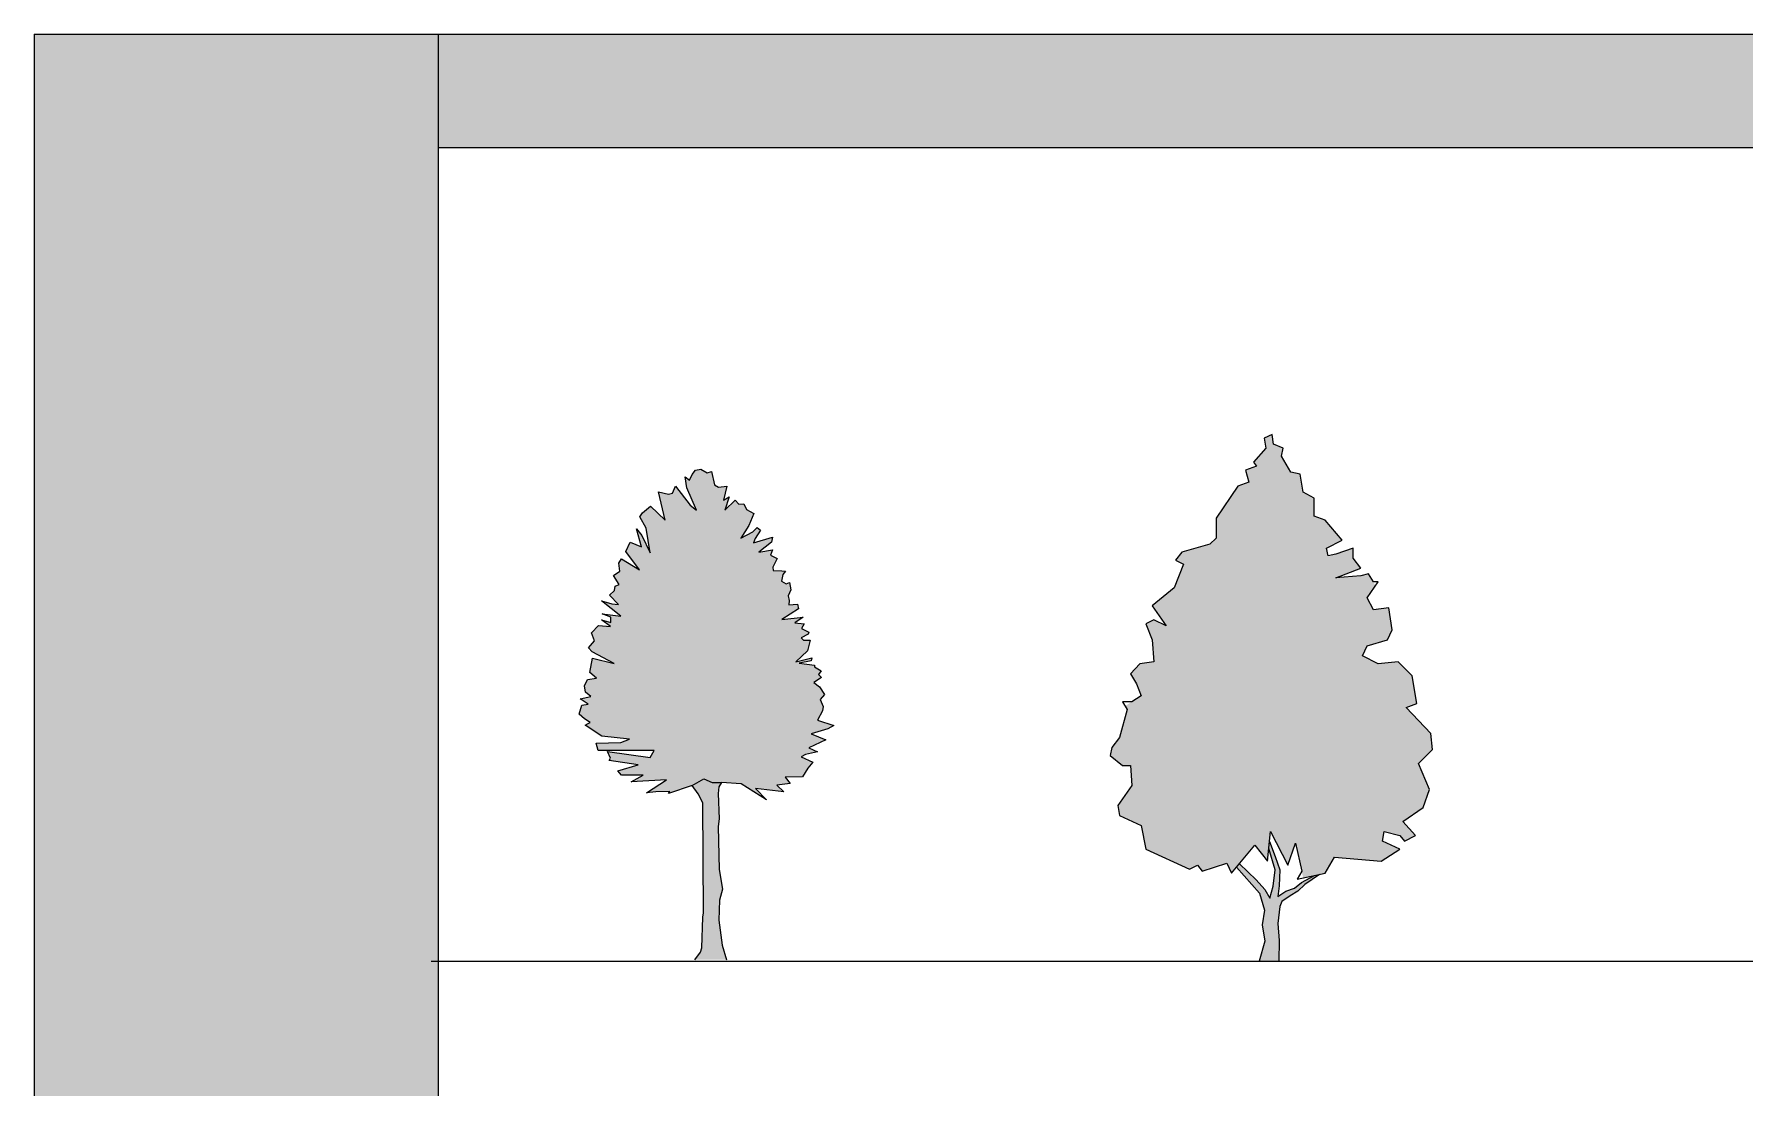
# Model space of a CAD drawing. Header units: millimetres. Extents: x 25265 to 188445, y 114168 to 192046.
# Drawn here: x 25265 to 56852, y 172577 to 192046 of the extents above; entities that cross this region are included whole.
import ezdxf

# ---------------------------------------------------------------- set-up
doc = ezdxf.new("R2010")
doc.units = ezdxf.units.MM
doc.layers.add('www.cad-blocks.net', color=7, linetype='Continuous')

# ---------------------------------------------------------------- blocks, each defined once
blk = doc.blocks.new('A$C56D329AD')
h = blk.add_hatch(color=256)
h.set_gradient(color1=(42, 68, 34), color2=(61, 47, 0), tint=1, name='INVCYLINDER')
h.paths.add_polyline_path([(1386, 3868), (1311, 3737), (524, 3847), (583, 3723), (555, 3684), (1091, 3599), (717, 3493), (782, 3410), (1184, 3413), (963, 3287), (1616, 3326), (1247, 3087), (1419, 3103), (1675, 3110), (1651, 3070), (2089, 3220), (2307, 3344), (2458, 3273), (2631, 3276), (2994, 3251), (3461, 2956), (3260, 3167), (3779, 3102), (3655, 3227), (3899, 3257), (3803, 3374), (4128, 3381), (4225, 3538), (4317, 3649), (4102, 3752), (4183, 3790), (4405, 3840), (4244, 3917), (4559, 4064), (4283, 4177), (4593, 4270), (4705, 4331), (4405, 4427), (4495, 4597), (4510, 4679), (4452, 4812), (4531, 4902), (4443, 5042), (4334, 5121), (4476, 5213), (4422, 5272), (4471, 5342), (4347, 5410), (4347, 5442), (4065, 5479), (4286, 5524), (4297, 5577), (4006, 5504), (4221, 5709), (4267, 5903), (4145, 5903), (4101, 5948), (4233, 6015), (4242, 6053), (4110, 6121), (4156, 6206), (3986, 6226), (4138, 6329), (3747, 6286), (4055, 6485), (4035, 6569), (3871, 6557), (3880, 6638), (3864, 6724), (3913, 6836), (3883, 6969), (3825, 6949), (3740, 6994), (3762, 7117), (3815, 7180), (3747, 7185), (3587, 7196), (3576, 7252), (3656, 7412), (3538, 7476), (3569, 7577), (3320, 7532), (3554, 7715), (3575, 7806), (3224, 7705), (3249, 7784), (3351, 7939), (3289, 7987), (3206, 7909), (2988, 7789), (3138, 8026), (3228, 8247), (3093, 8321), (3045, 8422), (2951, 8416), (2880, 8495), (2691, 8307), (2773, 8554), (2668, 8493), (2730, 8751), (2576, 8730), (2504, 8774), (2446, 9024), (2365, 8996), (2248, 9063), (2150, 9047), (2091, 8966), (2042, 8863), (1961, 8922), (1988, 8720), (2170, 8306), (2050, 8402), (1782, 8754), (1724, 8622), (1649, 8601), (1469, 8645), (1593, 8123), (1318, 8383), (1171, 8260), (1125, 8186), (1241, 7975), (1316, 7522), (1159, 7840), (1063, 7960), (1156, 7629), (946, 7718), (862, 7546), (1118, 7207), (783, 7411), (733, 7330), (756, 7183), (634, 7101), (740, 6936), (668, 6903), (656, 6822), (564, 6736), (726, 6567), (608, 6575), (417, 6634), (769, 6348), (426, 6393), (588, 6331), (588, 6235), (413, 6283), (581, 6158), (359, 6176), (227, 6040), (286, 5892), (175, 5765), (242, 5691), (650, 5472), (249, 5576), (200, 5311), (324, 5201), (159, 5180), (100, 5061), (122, 4947), (220, 4866), (23, 4823), (170, 4722), (49, 4705), (0, 4538), (101, 4453), (208, 4387), (155, 4360), (111, 4334), (420, 4132), (932, 4075), (773, 4012), (319, 4003), (351, 3868)])
h = blk.add_hatch(color=256)
h.set_gradient(color1=(107, 54, 0), one_color=1, tint=1, name='INVCYLINDER')
h.paths.add_polyline_path([(2297, 865), (2283, 787), (2269, 220), (2244, 141), (2139, 0), (2724, 0), (2643, 272), (2581, 732), (2595, 1101), (2651, 1307), (2588, 1666), (2570, 2465), (2588, 2606), (2571, 3072), (2580, 3194), (2631, 3276), (2458, 3273), (2307, 3344), (2089, 3220), (2201, 3065), (2286, 2902)])
at = {"color": 7, "linetype": 'ByBlock'}
for p, q in [((1988, 8720), (1961, 8922)), ((1961, 8922), (2042, 8863)), ((2042, 8863), (2091, 8966)), ((2091, 8966), (2150, 9047)), ((2150, 9047), (2248, 9063)), ((2248, 9063), (2365, 8996)), ((2365, 8996), (2446, 9024)), ((2446, 9024), (2504, 8774)), ((1593, 8123), (1469, 8645)), ((1469, 8645), (1649, 8601)), ((1649, 8601), (1724, 8622)), ((1724, 8622), (1782, 8754)), ((1782, 8754), (2050, 8402)), ((2170, 8306), (1988, 8720)), ((2504, 8774), (2576, 8730)), ((2576, 8730), (2730, 8751)), ((2730, 8751), (2668, 8493)), ((2668, 8493), (2773, 8554)), ((2773, 8554), (2691, 8307)), ((1125, 8186), (1171, 8260)), ((1171, 8260), (1318, 8383)), ((1318, 8383), (1593, 8123)), ((2050, 8402), (2170, 8306)), ((2691, 8307), (2880, 8495)), ((2880, 8495), (2951, 8416)), ((2951, 8416), (3045, 8422)), ((3045, 8422), (3093, 8321)), ((3093, 8321), (3228, 8247)), ((3228, 8247), (3138, 8026)), ((1156, 7629), (1063, 7960)), ((1063, 7960), (1159, 7840)), ((1241, 7975), (1125, 8186)), ((1316, 7522), (1241, 7975)), ((3138, 8026), (2988, 7789)), ((2988, 7789), (3206, 7909)), ((3206, 7909), (3289, 7987)), ((3351, 7939), (3249, 7784)), ((3289, 7987), (3351, 7939)), ((862, 7546), (946, 7718)), ((946, 7718), (1156, 7629)), ((1159, 7840), (1316, 7522)), ((3224, 7705), (3575, 7806)), ((3249, 7784), (3224, 7705)), ((3554, 7715), (3320, 7532)), ((3575, 7806), (3554, 7715)), ((733, 7330), (783, 7411)), ((756, 7183), (733, 7330)), ((783, 7411), (1118, 7207)), ((1118, 7207), (862, 7546)), ((3320, 7532), (3569, 7577)), ((3569, 7577), (3538, 7476)), ((3538, 7476), (3656, 7412)), ((3656, 7412), (3576, 7252)), ((634, 7101), (756, 7183)), ((740, 6936), (634, 7101)), ((3576, 7252), (3587, 7196)), ((3587, 7196), (3747, 7185)), ((3762, 7117), (3740, 6994)), ((3740, 6994), (3825, 6949)), ((3747, 7185), (3815, 7180)), ((3815, 7180), (3762, 7117)), ((3825, 6949), (3883, 6969)), ((3883, 6969), (3913, 6836)), ((769, 6348), (417, 6634)), ((417, 6634), (608, 6575)), ((564, 6736), (656, 6822)), ((726, 6567), (564, 6736)), ((656, 6822), (668, 6903)), ((668, 6903), (740, 6936)), ((3913, 6836), (3864, 6724)), ((3864, 6724), (3880, 6638)), ((3880, 6638), (3871, 6557)), ((588, 6331), (426, 6393)), ((426, 6393), (769, 6348)), ((588, 6235), (588, 6331)), ((608, 6575), (726, 6567)), ((4055, 6485), (3747, 6286)), ((3747, 6286), (4138, 6329)), ((3871, 6557), (4035, 6569)), ((4138, 6329), (3986, 6226)), ((4035, 6569), (4055, 6485)), ((227, 6040), (359, 6176)), ((286, 5892), (227, 6040)), ((359, 6176), (581, 6158)), ((581, 6158), (413, 6283)), ((413, 6283), (588, 6235)), ((3986, 6226), (4156, 6206)), ((4233, 6015), (4101, 5948)), ((4156, 6206), (4110, 6121)), ((4110, 6121), (4242, 6053)), ((4242, 6053), (4233, 6015)), ((175, 5765), (286, 5892)), ((242, 5691), (175, 5765)), ((650, 5472), (242, 5691)), ((4221, 5709), (4006, 5504)), ((4101, 5948), (4145, 5903)), ((4145, 5903), (4267, 5903)), ((4267, 5903), (4221, 5709)), ((200, 5311), (249, 5576)), ((249, 5576), (650, 5472)), ((4006, 5504), (4297, 5577)), ((4286, 5524), (4065, 5479)), ((4065, 5479), (4347, 5442)), ((4297, 5577), (4286, 5524)), ((4347, 5442), (4347, 5410)), ((4347, 5410), (4471, 5342)), ((100, 5061), (159, 5180)), ((122, 4947), (100, 5061)), ((159, 5180), (324, 5201)), ((324, 5201), (200, 5311)), ((4476, 5213), (4334, 5121)), ((4334, 5121), (4443, 5042)), ((4471, 5342), (4422, 5272)), ((4422, 5272), (4476, 5213)), ((23, 4823), (220, 4866)), ((170, 4722), (23, 4823)), ((220, 4866), (122, 4947)), ((4443, 5042), (4531, 4902)), ((4531, 4902), (4452, 4812)), ((4452, 4812), (4510, 4679)), ((0, 4538), (49, 4705)), ((101, 4453), (0, 4538)), ((49, 4705), (170, 4722)), ((208, 4387), (101, 4453)), ((4495, 4597), (4405, 4427)), ((4405, 4427), (4705, 4331)), ((4510, 4679), (4495, 4597)), ((111, 4334), (155, 4360)), ((420, 4132), (111, 4334)), ((155, 4360), (208, 4387)), ((932, 4075), (420, 4132)), ((4593, 4270), (4283, 4177)), ((4283, 4177), (4559, 4064)), ((4705, 4331), (4593, 4270)), ((319, 4003), (773, 4012)), ((351, 3868), (319, 4003)), ((1386, 3868), (351, 3868)), ((583, 3723), (524, 3847)), ((524, 3847), (1311, 3737)), ((773, 4012), (932, 4075)), ((1311, 3737), (1386, 3868)), ((4405, 3840), (4183, 3790)), ((4559, 4064), (4244, 3917)), ((4244, 3917), (4405, 3840)), ((555, 3684), (583, 3723)), ((1091, 3599), (555, 3684)), ((717, 3493), (1091, 3599)), ((782, 3410), (717, 3493)), ((4183, 3790), (4102, 3752)), ((4102, 3752), (4317, 3649)), ((4225, 3538), (4128, 3381)), ((4317, 3649), (4225, 3538)), ((1184, 3413), (782, 3410)), ((963, 3287), (1184, 3413)), ((1616, 3326), (963, 3287)), ((1247, 3087), (1616, 3326)), ((2089, 3220), (1651, 3070)), ((2201, 3065), (2089, 3220)), ((2580, 3194), (2571, 3072)), ((2631, 3276), (2580, 3194)), ((2994, 3251), (2631, 3276)), ((3461, 2956), (2994, 3251)), ((3779, 3102), (3260, 3167)), ((3260, 3167), (3461, 2956)), ((3899, 3257), (3655, 3227)), ((3655, 3227), (3779, 3102)), ((4128, 3381), (3803, 3374)), ((3803, 3374), (3899, 3257)), ((1419, 3103), (1247, 3087)), ((1675, 3110), (1419, 3103)), ((1651, 3070), (1675, 3110)), ((2286, 2902), (2201, 3065)), ((2297, 865), (2286, 2902)), ((2571, 3072), (2588, 2606)), ((2588, 2606), (2570, 2465)), ((2570, 2465), (2588, 1666)), ((2588, 1666), (2651, 1307)), ((2651, 1307), (2595, 1101)), ((2595, 1101), (2581, 732)), ((2269, 220), (2283, 787)), ((2283, 787), (2297, 865)), ((2581, 732), (2643, 272)), ((2139, 0), (2244, 141)), ((2244, 141), (2269, 220)), ((2643, 272), (2724, 0))]:
    blk.add_line(p, q, dxfattribs=at)
for p, q in [((2089, 3220), (2307, 3344)), ((2307, 3344), (2458, 3273)), ((2458, 3273), (2631, 3276))]:
    blk.add_line(p, q)
blk = doc.blocks.new('A$C69DA68A7')
h = blk.add_hatch(color=256)
h.set_gradient(color1=(42, 68, 34), color2=(61, 47, 0), tint=1, name='INVCYLINDER')
h.paths.add_polyline_path([(575, 4909), (277, 4718), (316, 4651), (173, 4135), (29, 3950), (0, 3803), (230, 3619), (374, 3619), (403, 3250), (144, 2881), (173, 2697), (575, 2513), (661, 2070), (1467, 1702), (1610, 1775), (1697, 1665), (2157, 1812), (2243, 1628), (2674, 2144), (2904, 1849), (2962, 2402), (3278, 1775), (3422, 2181), (3564, 1542), (3968, 1628), (4141, 1923), (5004, 1849), (5349, 2070), (5032, 2218), (5061, 2402), (5349, 2328), (5435, 2218), (5636, 2328), (5406, 2586), (5780, 2845), (5895, 3176), (5694, 3656), (5952, 3914), (5924, 4209), (5464, 4688), (5665, 4762), (5579, 5278), (5320, 5536), (4946, 5499), (4658, 5646), (4745, 5831), (5119, 5941), (5205, 6126), (5147, 6531), (4860, 6494), (4745, 6715), (4900, 6942), (4773, 7158), (4630, 7121), (4170, 7084), (4630, 7268), (4486, 7453), (4486, 7637), (4028, 7477), (3997, 7637), (4285, 7784), (3968, 8153), (3767, 8227), (3767, 8559), (3566, 8669), (3508, 9001), (3336, 9038), (3163, 9333), (3192, 9480), (3019, 9554), (2991, 9738), (2847, 9665), (2876, 9480), (2646, 9222), (2703, 9148), (2502, 9075), (2559, 8854), (2358, 8780), (1955, 8190), (1955, 7821), (1840, 7711), (1323, 7563), (1208, 7416), (1352, 7342), (1179, 6900), (776, 6568), (1035, 6199), (805, 6310), (661, 6236), (776, 5941), (805, 5536), (546, 5499), (374, 5315), (489, 5130)])
h = blk.add_hatch(color=256)
h.set_gradient(color1=(107, 54, 0), one_color=1, tint=1, name='INVCYLINDER')
h.paths.add_polyline_path([(3132, 1014), (3168, 1107), (3322, 1212), (3468, 1294), (3595, 1422), (3864, 1606), (3771, 1586), (3531, 1457), (3404, 1352), (3241, 1294), (3095, 1200), (3122, 1398), (3132, 1690), (3050, 1935), (2942, 2215), (2929, 2086), (3050, 1690), (3013, 1387), (2950, 1165), (2859, 1329), (2695, 1503), (2386, 1799), (2336, 1740), (2759, 1259), (2850, 944), (2804, 676), (2859, 373), (2750, 0), (3113, 0), (3122, 385), (3095, 699)])
blk.add_lwpolyline([(2991, 9738), (2847, 9665), (2876, 9480), (2646, 9222), (2703, 9148), (2502, 9075), (2559, 8854), (2358, 8780), (1955, 8190), (1955, 7821), (1840, 7711), (1323, 7563), (1208, 7416), (1352, 7342), (1179, 6900), (776, 6568), (1035, 6199), (805, 6310), (661, 6236), (776, 5941), (805, 5536), (546, 5499), (374, 5315), (489, 5130), (575, 4909), (403, 4798), (230, 4798), (316, 4651), (173, 4135), (29, 3950), (0, 3803), (230, 3619), (374, 3619), (403, 3250), (144, 2881), (173, 2697), (575, 2513), (661, 2070), (1467, 1702), (1610, 1775), (1697, 1665), (2157, 1812), (2243, 1628), (2674, 2144), (2904, 1849), (2962, 2402), (3278, 1775), (3422, 2181), (3537, 1665), (3451, 1517), (3968, 1628), (4141, 1923), (5004, 1849), (5349, 2070), (5032, 2218), (5061, 2402), (5349, 2328), (5435, 2218), (5636, 2328), (5406, 2586), (5780, 2845), (5895, 3176), (5694, 3656), (5952, 3914), (5924, 4209), (5464, 4688), (5665, 4762), (5579, 5278), (5320, 5536), (4946, 5499), (4658, 5646), (4745, 5831), (5119, 5941), (5205, 6126), (5147, 6531), (4860, 6494), (4745, 6715), (4946, 7010), (4860, 7010), (4773, 7158), (4630, 7121), (4170, 7084), (4630, 7268), (4486, 7453), (4486, 7637), (4170, 7526), (4026, 7490), (3997, 7637), (4285, 7784), (3968, 8153), (3767, 8227), (3767, 8559), (3566, 8669), (3508, 9001), (3336, 9038), (3163, 9333), (3192, 9480), (3019, 9554)], close=True)
for points in [[(2942, 2215), (3050, 1935), (3132, 1690), (3122, 1398), (3095, 1200), (3241, 1294), (3404, 1352), (3531, 1457), (3772, 1587)], [(2386, 1799), (2695, 1503), (2859, 1329), (2950, 1165), (3013, 1387), (3050, 1690), (2929, 2086)], [(2336, 1740), (2759, 1259), (2850, 944), (2804, 676), (2859, 373), (2750, 0), (2750, 12)], [(3864, 1606), (3595, 1422), (3468, 1294), (3322, 1212), (3168, 1107), (3132, 1014), (3095, 699), (3122, 385), (3113, 0)]]:
    blk.add_lwpolyline(points)
blk = doc.blocks.new('FORMAT')
at = {"layer": 'www.cad-blocks.net', "true_color": 0x444444}
blk.add_hatch(color=250, dxfattribs=at).paths.add_polyline_path([(25265, 114168), (32723, 114168), (32723, 192046), (25265, 192046)])
at = {"layer": 'www.cad-blocks.net', "true_color": 0x546d8e}
h = blk.add_hatch(color=155, dxfattribs=at)
h.set_gradient(color1=(68, 68, 68), color2=(84, 109, 142), tint=1)
h.paths.add_polyline_path([(32723, 192046), (32723, 189951), (188445, 189951), (188445, 192046)])
at = {"layer": 'www.cad-blocks.net', "color": 250, "true_color": 0x444444}
for p, q in [((25265, 192046), (32723, 192046)), ((25265, 192046), (25265, 114168)), ((32723, 192046), (32723, 114168))]:
    blk.add_line(p, q, dxfattribs=at)
at = {"layer": 'www.cad-blocks.net'}
blk.add_line((32723, 192046), (32723, 114168), dxfattribs=at)
at = {"layer": 'www.cad-blocks.net', "color": 155, "true_color": 0x546d8e}
for p, q in [((32723, 192046), (188445, 192046)), ((32723, 189951), (188445, 189951)), ((32723, 189951), (32723, 115460)), ((32723, 189951), (188445, 189951)), ((32594, 174914), (188445, 174914))]:
    blk.add_line(p, q, dxfattribs=at)

msp = doc.modelspace()

# ---------------------------------------------------------------- block references
for name, p in [('A$C69DA68A7', (45133, 174914)), ('A$C56D329AD', (35326, 174943))]:
    msp.add_blockref(name, p)
at = {"layer": 'www.cad-blocks.net'}
msp.add_blockref('FORMAT', (0, 0), dxfattribs=at)

doc.saveas('drawing.dxf')
